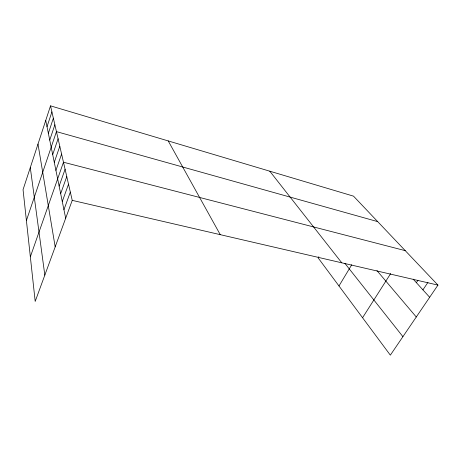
<?xml version="1.0" encoding="UTF-8"?>
<svg xmlns="http://www.w3.org/2000/svg" width="461" height="461" viewBox="0 0 461 461"><rect width="100%" height="100%" fill="white"/><g stroke="black" fill="none" stroke-linecap="round" stroke-linejoin="round"><path stroke-width="0.69" d="M50.52 105.846L23.05 189.678L35.192 301.408L72.233 200.362L50.52 105.846L353.518 196.15L437.95 285.1L390.34 355.154L318.148 257.901L318.816 256.731M47.016 126.74L51.909 111.902M48.347 133.281L53.361 118.206M49.736 140.092L54.871 124.775M26.404 220.554L56.444 131.627L377.709 221.632M52.698 154.591L58.086 138.778M54.277 162.324L59.803 146.246M55.925 170.403L61.595 154.055M30.345 256.812L63.474 162.226L405.254 250.657M59.129 186.123L65.087 169.256M60.673 193.672L66.77 176.563M62.275 201.532L68.516 184.175M63.946 209.709L70.337 192.099M338.979 285.964L351.783 264.695M362.559 317.733L390.698 273.523M416.381 282.656L417.96 280.265M422.927 289.86L427.935 282.386M72.233 200.362L437.95 285.1M413.2 279.159L429.669 297.282M376.937 270.595L416.277 316.989M344.897 263.369L402.908 336.657M269.783 171.192L341.774 262.816M168.225 140.922L220.249 234.655M45.731 120.454L65.681 218.232M37.998 144.062L55.182 246.877M30.288 167.585L44.826 275.131"/></g></svg>
